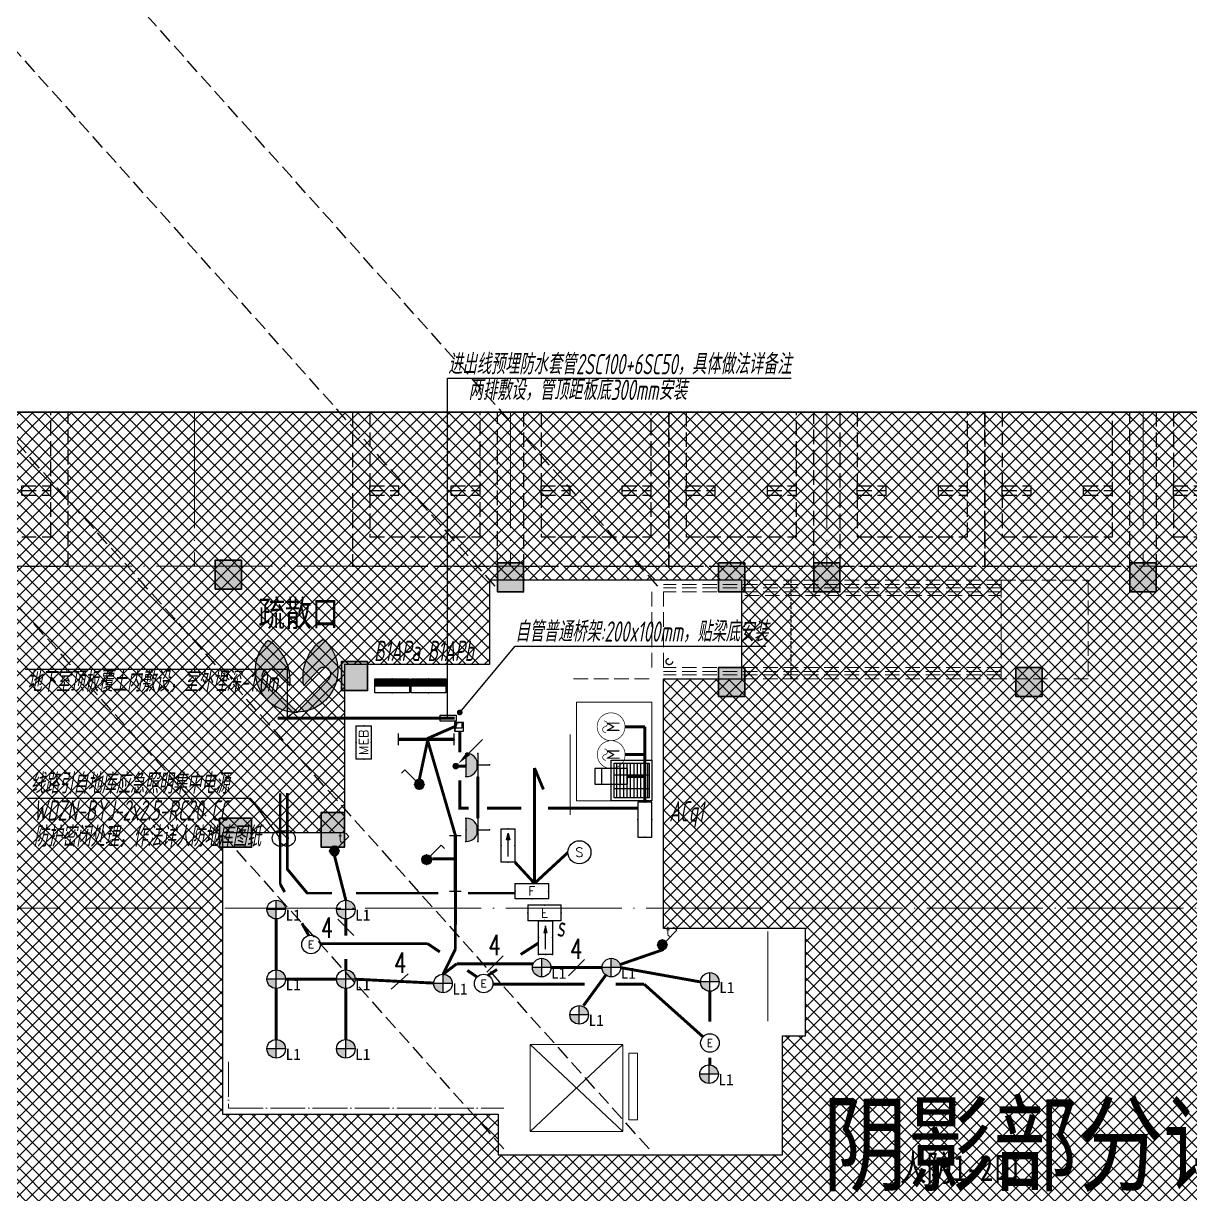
# Model space of a CAD drawing. Extents: x 3002737 to 4077523, y -995787 to -7267.
# Drawn here: x 3434622 to 3454738, y -734209 to -714023 of the extents above; entities that cross this region are included whole.
import ezdxf
from ezdxf.enums import TextEntityAlignment as Align
from ezdxf.xclip import XClip

# ---------------------------------------------------------------- set-up
doc = ezdxf.new("R2010")
doc.units = 0
doc.header["$LTSCALE"] = 1000
doc.header["$MEASUREMENT"] = 0
doc.header["$XCLIPFRAME"] = 2
for name, pattern in [('#P_--_20B1_001_t3$0$DASH', [0.35, 0.25, -0.1]), ('__DASH', [0.35, 0.25, -0.1]), ('DASH', [0.35, 0.25, -0.1]), ('DOTE', [2.4200000000000004, 2, -0.2, 0.02, -0.2]), ('HIDDEN', [0.375, 0.25, -0.125])]:
    doc.linetypes.add(name, pattern=pattern)
doc.layers.get('0').update_dxf_attribs({"linetype": 'CONTINUOUS'})
for name, color, linetype in [('!!电气', 1, 'CONTINUOUS'), ('0-R-口部编号', 211, 'CONTINUOUS'), ('0-R疏散口', 20, 'CONTINUOUS'), ('DIM-应急', 3, 'CONTINUOUS'), ('DIM-照明', 7, 'CONTINUOUS'), ('E-天花灯具', 92, 'CONTINUOUS'), ('ELEMENT', 3, 'CONTINUOUS'), ('EQUIP-插座', 3, 'CONTINUOUS'), ('EQUIP-照明', 3, 'CONTINUOUS'), ('EQUIP-箱柜', 3, 'CONTINUOUS'), ('HS-A-停车位（标准）', 9, 'CONTINUOUS'), ('LWIRE', 4, 'CONTINUOUS'), ('TEL_TEXT', 7, 'CONTINUOUS'), ('text', 7, 'CONTINUOUS'), ('VPIPE-雨水', 4, 'DASH'), ('WIRE-动力', 7, 'CONTINUOUS'), ('WIRE-应急', 1, 'DASH'), ('WIRE-照明', 2, 'CONTINUOUS'), ('人防集水坑', 11, 'CONTINUOUS'), ('审核', 1, 'CONTINUOUS'), ('疏散口', 20, 'CONTINUOUS')]:
    doc.layers.add(name, color=color, linetype=linetype)
for name, color, linetype, lineweight in [('3.5方案汇报，与郭总、侯月琴确定户型_t8$0$STAIR', 2, 'CONTINUOUS', 18), ('DOTE', 19, 'DOTE', 9), ('STAIR', 252, 'CONTINUOUS', 20), ('WINDOW', 146, 'CONTINUOUS', 20), ('填充', 251, 'CONTINUOUS', 5), ('排水', 252, 'CONTINUOUS', 20), ('砼柱', 2, 'CONTINUOUS', 35)]:
    doc.layers.add(name, color=color, linetype=linetype, lineweight=lineweight)
doc.styles.add('-宋体', font='', dxfattribs={"width": 0.8})
doc.styles.add('_TCH_DIM_T3', font='SIMPLEX.shx', dxfattribs={"width": 0.7058823529411765, "bigfont": 'GBCBIG.shx'})
doc.styles.add('_TCH_LABEL', font='COMPLEX', dxfattribs={"bigfont": 'GBCBIG'})
doc.styles.add('_TEL_DIM', font='SIMPLEX', dxfattribs={"width": 0.8, "height": 3.5, "bigfont": 'HZTXT'})
doc.styles.add('HZTXT', font='gbeitc.shx', dxfattribs={"width": 0.8, "height": 400, "bigfont": 'hztxt.shx'})
doc.styles.get("Standard").update_dxf_attribs({"font": 'gbenor.shx', "bigfont": 'gbcbig.shx'})
doc.styles.add('黑体', font='simhei.ttf')
doc.styles.get('-宋体').set_extended_font_data('SimSun')

# ---------------------------------------------------------------- blocks, each defined once
blk = doc.blocks.new('A$C25A378E3')
at = {"layer": 'HS-A-停车位（标准）', "linetype": 'DASH'}
for p, q in [((299.9288666398497, 4280.200665866025), (299.9276344913524, 4120.200664976728)), ((299.9288666398497, 4280.200665866025), (799.9285807174165, 4280.00894703425)), ((799.9285807174165, 4280.00894703425), (799.9273485837039, 4120.008946264163)), ((1699.929113851395, 4280.193678615266), (1699.927881702897, 4120.19367778569)), ((1699.929113851395, 4280.193678615266), (2199.928827928961, 4280.001959843212)), ((2199.928827928961, 4280.001959843212), (2199.927595795365, 4120.001958953799)), ((299.9276344913524, 4120.200664976728), (799.9273485837039, 4120.008946264163)), ((299.9282505712472, 4200.200665451237), (799.9279646449722, 4200.00894667895)), ((1699.927881702897, 4120.19367778569), (2199.927595795365, 4120.001958953799)), ((1699.928497782676, 4200.193678200361), (2199.928211856517, 4200.001959428308)), ((300.0205537431175, 1700.046125917463), (-199.9740653929766, 2550.049336581258)), ((2200.020893819514, 1700.035927985562), (2700.026429273654, 2550.032717227354))]:
    blk.add_line(p, q, dxfattribs=at)
for points in [[(1.164153218269348e-10, 5499.999999999884), (2499.999999842257, 5499.971898506512), (2499.938176556607, -0.02810114610474557), (-0.06182328553404659, 3.472669050097466e-07)], [(299.9943796824664, 4999.996627852321), (2199.994379562442, 4999.975270717288), (2199.938176575466, -0.02472896687686443), (299.9381766954903, -0.003371831844560802)]]:
    blk.add_lwpolyline(points, close=True, dxfattribs=at)
blk = doc.blocks.new('A$C1DD019F9')
at = {"layer": '疏散口'}
h = blk.add_hatch(color=256, dxfattribs=at)
edge = h.paths.add_edge_path()
edge.add_line((1657.837590239942, 3315.723901660649), (367.3306208625436, 2025.216944172512))
edge.add_arc((562.7390984487897, 1829.808464785995), 276.3493204781321, 134.999999736071, 315.0000450135555)
edge.add_line((758.1477304548025, 1634.400139819365), (1381.488251060247, 2257.740654682275))
edge.add_arc((-487.2515846193137, 1989.868379143272), 1887.841129295078, -24.12321173134552, 8.157426411511608, ccw=False)
edge.add_arc((-487.2518275084583, 1989.868449001487), 1887.841379523462, 303.5961554791981, 335.8767893464231, ccw=False)
edge.add_arc((1657.83757689014, 1657.627985069564), 1658.095916591085, 89.99999953869542, 228.4172749558772, ccw=False)
h = blk.add_hatch(color=256, dxfattribs=at)
edge = h.paths.add_edge_path()
edge.add_line((1657.837590239942, 3315.723901660649), (2948.344559617341, 2025.216944172512))
edge.add_arc((2752.936082031095, 1829.808464785995), 276.3493204781321, -135.00004501355562, 45.000000263928996, ccw=False)
edge.add_line((2557.527450025082, 1634.400139819365), (1934.186929419636, 2257.740654682275))
edge.add_arc((3802.926765099197, 1989.868379143272), 1887.841129295078, 171.8425735884883, 204.1232117313454)
edge.add_arc((3802.927007988342, 1989.868449001489), 1887.841379523464, 204.123210653577, 236.403844520802)
edge.add_arc((1657.837603589745, 1657.627985069564), 1658.095916591085, 311.5827250441228, 450.0000004613047)
for points in [[(1657.837590239942, 3315.723901660649), (367.3306208625437, 2025.216944172512, 1.000000395120669), (758.1477304548025, 1634.400139819365), (1381.488251060247, 2257.740654682275, -0.1417897514410627), (1235.721885070204, 1218.307265423704, -0.141789732410033), (557.3581269979476, 417.3751685111782, -0.6899650482418342), (1657.837590239942, 3315.723901660649)], [(1657.837590239942, 3315.723901660649), (2948.344559617341, 2025.216944172512, -1.000000395120669), (2557.527450025082, 1634.400139819365), (1934.186929419636, 2257.740654682275, 0.1417897514410627), (2079.953295409679, 1218.307265423704, 0.141789732410033), (2758.317053481937, 417.3751685111782, 0.6899650482418342), (1657.837590239942, 3315.723901660649)]]:
    blk.add_lwpolyline(points, format="xyb", close=True, dxfattribs=at)
blk = doc.blocks.new('A$C24B36177')
for points in [[(-28064.61950743129, -16697.00424090121), (-28514.61950743129, -16697.00424090121), (-28514.61950743129, -17197.00424090121), (-28064.61950743129, -17197.00424090121)], [(-23200, -16747.00424090121), (-23650, -16747.00424090121), (-23650, -17247.00424090121), (-23200, -17247.00424090121)], [(-19389.61950742546, -16747.00424090121), (-19839.61950742546, -16747.00424090121), (-19839.61950742546, -17247.00424090121), (-19389.61950742546, -17247.00424090121)], [(-17750, -16747.00424090121), (-18200, -16747.00424090121), (-18200, -17247.00424090121), (-17750, -17247.00424090121)], [(-12300, -16747.00424090121), (-12750, -16747.00424090121), (-12750, -17247.00424090121), (-12300, -17247.00424090121)], [(-25889.61950742546, -18447.00409836951), (-26339.61950742546, -18447.00409836951), (-26339.61950742546, -18947.00409836951), (-25889.61950742546, -18947.00409836951)], [(-19389.61950742546, -18547.00409836951), (-19839.61950742546, -18547.00409836951), (-19839.61950742546, -19047.00409836951), (-19389.61950742546, -19047.00409836951)], [(-14264.61950506538, -18547.00410158467), (-14714.61950506538, -18547.00410158467), (-14714.61950506538, -19047.00410158467), (-14264.61950506538, -19047.00410158467)], [(-27889.61950743129, -21147.00424090121), (-28439.61950743129, -21147.00424090121), (-28439.61950743129, -21647.00424090121), (-27889.61950743129, -21647.00424090121)], [(-26289.61950743129, -21047.00424090121), (-26689.61950743129, -21047.00424090121), (-26689.61950743129, -21647.00424090121), (-26289.61950743129, -21647.00424090121)]]:
    blk.add_hatch(color=252).paths.add_polyline_path(points)
at = {"layer": '砼柱', "color": 252, "lineweight": 35}
for points in [[(-28064.61950743129, -16697.00424090121), (-28514.61950743129, -16697.00424090121), (-28514.61950743129, -17197.00424090121), (-28064.61950743129, -17197.00424090121)], [(-23200, -16747.00424090121), (-23650, -16747.00424090121), (-23650, -17247.00424090121), (-23200, -17247.00424090121)], [(-19389.61950742546, -16747.00424090121), (-19839.61950742546, -16747.00424090121), (-19839.61950742546, -17247.00424090121), (-19389.61950742546, -17247.00424090121)], [(-17750, -16747.00424090121), (-18200, -16747.00424090121), (-18200, -17247.00424090121), (-17750, -17247.00424090121)], [(-12300, -16747.00424090121), (-12750, -16747.00424090121), (-12750, -17247.00424090121), (-12300, -17247.00424090121)], [(-25889.61950742546, -18447.00409836951), (-26339.61950742546, -18447.00409836951), (-26339.61950742546, -18947.00409836951), (-25889.61950742546, -18947.00409836951)], [(-19389.61950742546, -18547.00409836951), (-19839.61950742546, -18547.00409836951), (-19839.61950742546, -19047.00409836951), (-19389.61950742546, -19047.00409836951)], [(-14264.61950506538, -18547.00410158467), (-14714.61950506538, -18547.00410158467), (-14714.61950506538, -19047.00410158467), (-14264.61950506538, -19047.00410158467)], [(-27889.61950743129, -21147.00424090121), (-28439.61950743129, -21147.00424090121), (-28439.61950743129, -21647.00424090121), (-27889.61950743129, -21647.00424090121)], [(-26289.61950743129, -21047.00424090121), (-26689.61950743129, -21047.00424090121), (-26689.61950743129, -21647.00424090121), (-26289.61950743129, -21647.00424090121)]]:
    blk.add_lwpolyline(points, close=True, dxfattribs=at)
blk = doc.blocks.new('FSFSFASFSFESFSEF')
at = {"layer": '人防集水坑', "ltscale": 0.8}
h = blk.add_hatch(dxfattribs=at)
h.set_pattern_fill('GRATE', color=256, scale=75, style=0)
h.set_pattern_definition([(270, (-806039.3574039747, 23438904.07928268), (59.53125, -1.822618869043522e-14), []), (360, (-806039.3574039747, 23438904.07928268), (8.748522416193854e-14, 238.125), [])])
h.paths.add_polyline_path([(286466.5787021541, 761315.5335229017), (287066.5787021541, 761315.5335229017), (287066.5787021541, 760715.5335229017), (286466.5787021541, 760715.5335229017)])
at = {"layer": '人防集水坑'}
for points in [[(287116.5787021541, 760665.5335229017), (286416.5787021541, 760665.5335229017), (286416.5787021541, 761365.5335229017), (287116.5787021541, 761365.5335229017)], [(287066.5787021541, 760715.5335229017), (286466.5787021541, 760715.5335229017), (286466.5787021541, 761315.5335229017), (287066.5787021541, 761315.5335229017)]]:
    blk.add_lwpolyline(points, close=True, dxfattribs=at)
at = {"layer": '排水'}
blk.add_lwpolyline([(285816.5787021536, 760665.5335229018), (287116.5787021536, 760665.5335229018), (287116.5787021534, 762365.5335229018), (285816.5787021534, 762365.5335229018)], close=True, dxfattribs=at)
blk = doc.blocks.new('DFBFBFBGF')
at = {"layer": 'STAIR', "color": 252, "linetype": '#P_--_20B1_001_t3$0$DASH'}
for p, q in [((293136.325158803, 754230.1456084143), (287316.5787030022, 754230.1456084143)), ((293136.3251588018, 754030.1456084143), (293136.325158803, 754230.1456084143)), ((293136.3251588031, 754160.1456084616), (287316.5787030022, 754160.1456084708)), ((293136.3251588029, 754100.1456084616), (287316.5787030022, 754100.1456084704)), ((293136.3251588018, 754030.1456084143), (287316.5787030022, 754030.1456084145)), ((288716.325158803, 753970.1456084145), (293136.3251588018, 753970.1456083918)), ((293136.325158803, 752730.1456083826), (287316.5787030022, 752730.1456085002)), ((293136.3251588031, 752660.1456084299), (287316.5787030022, 752660.1456085349)), ((293136.3251588029, 752600.1456084299), (287316.5787030022, 752600.1456085352)), ((293136.3251588018, 752530.1456083826), (293136.325158803, 752730.1456083826)), ((293136.3251588018, 752530.1456083826), (287316.5787030022, 752530.1456085071))]:
    blk.add_line(p, q, dxfattribs=at)
blk.add_lwpolyline([(293136.325158803, 754230.1456084143), (294636.325158803, 754230.1456084143), (294636.325158803, 752530.1456083859), (293136.325158803, 752530.1456083859)], close=True, dxfattribs=at)
at = {"layer": '审核', "color": 252, "linetype": 'HIDDEN', "ltscale": 0.2}
blk.add_line((289519.4158324369, 752530.1456084601), (289519.4158324566, 754230.1456084143), dxfattribs=at)
blk = doc.blocks.new('A$C74D73064')
at = {"layer": '填充'}
h = blk.add_hatch(dxfattribs=at)
h.set_pattern_fill('ANSI37', color=252, scale=100, style=0)
h.set_pattern_definition([(45, (953418.0689988486, -464688.2486653434), (-112.2532015133644, 112.2532015133644), []), (135, (953418.0689988486, -464688.2486653434), (-112.2532015133644, -112.2532015133644), [])])
h.paths.add_polyline_path([(80665.17603729793, 65672.48837316764), (80665.16878460255, 67372.48837309965), (76315.42314581037, 67372.47708918905), (76315.44338913274, 65922.31491932465), (73815.27929861541, 65922.28001865727), (73815.70259129931, 63022.07399217045), (71715.61954953347, 63022.08716774738), (71715.61954846862, 58172.5228937529), (76465.42569751665, 58172.52289491647), (76465.42609427881, 57472.26040542801), (81365.36210999638, 57472.33170786221), (81365.36439925246, 59522.3452284364), (81765.31847971585, 59522.16067246662), (81765.31619054475, 61372.41094876366), (79315.429809239, 61372.5030432209), (79315.43675540725, 65672.48837319232)], flags=16)
h.paths.add_polyline_path([(63315.42631966039, 70272.25150029903), (117315.4131872017, 70272.25150029903), (117315.4131872017, 50772.25150147581), (63315.42631966039, 50772.25150147581)])
h.paths.add_polyline_path([(104915.180315074, 66522.63348268607), (104915.1792557474, 67421.37189632078), (100065.8814758989, 67423.14449472242), (100065.8795978959, 65672.65199905197), (101315.6179143763, 65672.65199907875), (101315.4711288554, 61472.5150287117), (96715.47766501806, 61472.51356931013), (96715.47981255513, 58172.52251458913), (101465.471897395, 58172.52251474874), (101465.4718925492, 57472.25621834851), (104165.4718936066, 57472.25621835887), (104165.471893603, 59522.25982905645), (107365.4438624624, 59522.24441909161), (107365.4570225275, 63822.26013017801), (106865.505859774, 63822.24568696046), (106865.4991138611, 66522.58811312291)], flags=16)
at = {"color": 252}
for points in [[(63315.42631966039, 70272.25150029897), (117315.4131872017, 70272.25150029897), (117315.4131872017, 50772.25150147581), (63315.42631966039, 50772.25150147581)], [(80665.17603729793, 65672.4883731677), (80665.16878460255, 67372.48837309971), (76315.42314581037, 67372.477089189), (76315.44338913274, 65922.31491932471), (73815.27929861541, 65922.28001865721), (73815.70259129931, 63022.07399217051), (71715.61954953347, 63022.08716774744), (71715.61954846862, 58172.5228937529), (76465.42569751665, 58172.52289491647), (76465.42609427881, 57472.26040542801), (81365.36210999638, 57472.33170786221), (81365.36439925246, 59522.3452284364), (81765.31847971585, 59522.16067246662), (81765.31619054475, 61372.41094876372), (79315.429809239, 61372.50304322096), (79315.43675540725, 65672.48837319226)]]:
    blk.add_lwpolyline(points, close=True, dxfattribs=at)
at = {"layer": '3.5方案汇报，与郭总、侯月琴确定户型_t8$0$STAIR', "color": 252}
for p, q in [((78615.4263320188, 59372.24230541184), (77015.42633201834, 57872.24230541324)), ((77015.42633201834, 59372.24230541184), (78615.4263320188, 57872.24230541324))]:
    blk.add_line(p, q, dxfattribs=at)
for points in [[(77015.42633201834, 57872.24230541324), (77015.42633201834, 59372.24230541184), (78615.4263320188, 59372.24230541184), (78615.4263320188, 57872.24230541324)], [(78715.42633200926, 58072.24230552872), (78715.42633200926, 59222.24230552919), (78865.42633201205, 59222.24230552919), (78865.42633201205, 58072.24230552872)]]:
    blk.add_lwpolyline(points, close=True, dxfattribs=at)
at = {"layer": 'DOTE', "color": 252}
for p, q in [((71230.03510113049, 93136.92275867704), (71230.03510113049, 67619.25646164955)), ((76680.03510113049, 93136.92275867704), (76680.03510113049, 67619.25646164955)), ((82130.03510113049, 93136.92275867704), (82130.03510113049, 67619.25646164955)), ((87580.03510113049, 93136.92275867704), (87580.03510113049, 67619.25646164955)), ((-86385.24772744626, 67619.25646164955), (196116.0437006025, 67619.25646164955)), ((196116.0437006019, 61719.25646164967), (-86385.24772744626, 61719.25646164967))]:
    blk.add_line(p, q, dxfattribs=at)
at = {"layer": 'DOTE', "color": 252, "linetype": 'DOTE', "ltscale": 0.3}
for p, q in [((71815.04464081652, 59072.52574316377), (71815.04464314855, 58272.52581835119)), ((71815.04464084783, 58272.52581835119), (76564.85039179295, 58272.52583219728))]:
    blk.add_line(p, q, dxfattribs=at)
at = {"layer": 'STAIR', "color": 252, "linetype": '#P_--_20B1_001_t3$0$DASH'}
for p, q in [((79115.06747610844, 67172.09690903104), (79115.06747613614, 65872.48753626214)), ((79315.06747612939, 65872.48753626214), (79315.06238964386, 67172.48744829581)), ((77765.42995815724, 65672.24126718345), (79115.42633214244, 65672.24126671033))]:
    blk.add_line(p, q, dxfattribs=at)
at = {"layer": 'STAIR', "color": 252}
blk.add_lwpolyline([(77705.42531366099, 64713.77724462969), (77705.4176635975, 63332.24172114755)], dxfattribs=at)
at = {"layer": 'WINDOW', "color": 252}
blk.add_line((81115.31807428994, 61322.2523957697), (81115.31808832078, 59772.25225000829), dxfattribs=at)
at = {"layer": '填充', "color": 252}
for points in [[(63315.42631966039, 70272.25150029903), (117315.4131872017, 70272.25150029903), (117315.4131872017, 50772.25150147581), (63315.42631966039, 50772.25150147581)], [(80665.17603729793, 65672.48837316764), (80665.16878460255, 67372.48837309965), (76315.42314581037, 67372.47708918905), (76315.44338913274, 65922.31491932465), (73815.27929861541, 65922.28001865727), (73815.70259129931, 63022.07399217045), (71715.61954953347, 63022.08716774738), (71715.61954846862, 58172.5228937529), (76465.42569751665, 58172.52289491647), (76465.42609427881, 57472.26040542801), (81365.36210999638, 57472.33170786221), (81365.36439925246, 59522.3452284364), (81765.31847971585, 59522.16067246662), (81765.31619054475, 61372.41094876366), (79315.429809239, 61372.5030432209), (79315.43675540725, 65672.48837319232)]]:
    blk.add_lwpolyline(points, close=True, dxfattribs=at)
at = {"color": 252}
for name, p in [('A$C24B36177', (100104.7992927883, 84419.25646130543)), ('DFBFBFBGF', (-208001.1523700804, -686857.6578303024)), ('FSFSFASFSFESFSEF', (-208001.1523704519, -697093.291209708))]:
    blk.add_blockref(name, p, dxfattribs=at)
at = {"layer": '0-R疏散口', "color": 252, "xscale": -0.4305656706515025, "yscale": 0.4305656706515025, "zscale": 0.4305656706515025, "rotation": 181.4259203059818}
blk.add_blockref('A$C1DD019F9', (72256.60849710193, 66511.08363724244), dxfattribs=at)
at = {"layer": 'HS-A-停车位（标准）', "color": 252, "linetype": 'DASH', "xscale": -1, "rotation": 179.9993559612105}
for p in [(66555.2205709453, 73119.25646130356), (73955.03510104702, 73119.25646095606), (76905.09692433244, 73119.25646130368), (79405.03510104702, 73119.25646095606), (82355.09692433244, 73119.25646130368), (84855.03510104702, 73119.25646095606), (87805.09692437423, 73119.25646130368)]:
    blk.add_blockref('A$C25A378E3', p, dxfattribs=at)
at = {"layer": '0-R-口部编号', "color": 252, "style": '-宋体', "width": 0.75}
blk.add_text('人防1-2口', height=450, dxfattribs=at).set_placement((83387.02730487834, 57016.98941496061))
at = {"layer": '0-R疏散口', "color": 252, "style": '-宋体', "width": 0.75}
blk.add_text('疏散口', height=450, dxfattribs=at).set_placement((72332.69081894075, 66579.9536120462))
blk = doc.blocks.new('$equip$00002540')
blk.add_hatch(color=256).paths.add_polyline_path([(0.2400000000016007, 0.3720000000030268), (0.2400000000016007, 0.2280000000064319), (0.5280000000020664, 0.3000000000029104)])
for p, q in [((-0.7199999999975262, 0.6000000000058208), (-0.7199999999975262, 0)), ((0.7199999999975262, 0.6000000000058208), (-0.7199999999975262, 0.6000000000058208)), ((0.7199999999975262, 0), (0.7199999999975262, 0.6000000000058208)), ((-0.7199999999975262, 0), (0.7199999999975262, 0)), ((0.2400000000016007, 0.3720000000030268), (0.2400000000016007, 0.2280000000064319)), ((0.5280000000020664, 0.3000000000029104), (0.2400000000016007, 0.3720000000030268)), ((0.2400000000016007, 0.2280000000064319), (0.5280000000020664, 0.3000000000029104))]:
    blk.add_line(p, q)
at = {"color": 7}
blk.add_line((-0.4800000000032014, 0.3000000000029104), (0.4800000000032014, 0.3000000000029104), dxfattribs=at)
at = {"const_width": 0.04}
blk.add_lwpolyline([(-0.7199999999975262, 0.6000000000058208), (-0.7199999999975262, 0), (0.7199999999975262, 0), (0.7199999999975262, 0.6000000000058208), (-0.7199999999975262, 0.6000000000058208), (-0.7199999999975262, 0)], dxfattribs=at)
for p in [(0, 0.6000000000058208), (-0.7199999999975262, 0.3000000000029104), (0, 0), (0.7199999999975262, 0.3000000000029104)]:
    blk.add_point(p)
at = {"color": 7, "style": '_TEL_DIM', "flags": 1}
blk.add_attdef('A', text='', height=2e-05, dxfattribs=at).set_placement((0, 0), align=Align.MIDDLE_CENTER)
blk = doc.blocks.new('$equip$00002534')
for p, q in [((-0.7200000000011642, 0.6599999999998545), (-0.7200000000011642, 0)), ((0.7200000000011642, 0.6599999999998545), (-0.7200000000011642, 0.6599999999998545)), ((0.7200000000011642, 0), (0.7200000000011642, 0.6599999999998545)), ((-0.7200000000011642, 0), (0.7200000000011642, 0))]:
    blk.add_line(p, q)
at = {"const_width": 0.04}
blk.add_lwpolyline([(-0.7200000000011642, 0.6599999999998545), (-0.7200000000011642, 0), (0.7200000000011642, 0), (0.7200000000011642, 0.6599999999998545), (-0.7200000000011642, 0.6599999999998545), (-0.7200000000011642, 0)], dxfattribs=at)
for p in [(0, 0.6599999999998545), (-0.7200000000011642, 0.3299999999981083), (0, 0), (0.7200000000011642, 0.3299999999981083)]:
    blk.add_point(p)
at = {"color": 7, "style": '_TEL_DIM'}
blk.add_attdef('$TEXT$', text='', height=0.4, dxfattribs=at).set_placement((0, 0.3299999999981083), align=Align.MIDDLE_CENTER)
at = {"color": 7, "style": '_TEL_DIM', "flags": 1}
blk.add_attdef('A', text='', height=2e-05, dxfattribs=at).set_placement((0, 0), align=Align.MIDDLE_CENTER)
blk = doc.blocks.new('右向疏散')
h = blk.add_hatch(color=256)
h.paths.add_polyline_path([(201.6000000294297, 120.0000000011641), (86.4000000525266, 148.79999999539), (86.4000000525266, 120.0000000011642)])
h.paths.add_polyline_path([(201.6000000294298, 120.0000000011642), (86.4000000525266, 120.0000000011642), (86.4000000525266, 91.19999998365529)])
at = {"color": 7}
blk.add_line((-201.6000000294298, 120.0000000011642), (201.6000000294298, 120.0000000011642), dxfattribs=at)
for p, q in [((201.6000000294298, 120.0000000011642), (86.4000000525266, 148.79999999539)), ((86.4000000525266, 148.79999999539), (86.4000000525266, 91.19999998365529)), ((86.4000000525266, 91.19999998365529), (201.6000000294298, 120.0000000011642))]:
    blk.add_line(p, q)
blk.add_lwpolyline([(-287.9999999990687, 240.0000000023283), (287.9999999990687, 240.0000000023283), (287.9999999990687, 0), (-287.9999999990687, 0)], close=True)
blk = doc.blocks.new('$equip_U$00000098(lemon-PC)')
for p in [(-0.7199999997392297, 0), (2.328306436538696e-10, 0), (0.720000000204891, 0), (-0.7199999997392297, -0.3000000000029104), (0.720000000204891, -0.3000000000029104), (-0.7199999997392297, -0.6000000000058208), (2.328306436538696e-10, -0.6000000000058208), (0.720000000204891, -0.6000000000058208)]:
    blk.add_point(p)
at = {"xscale": 0.002499999944120646, "yscale": 0.002499999944120646, "zscale": 0.002499999944120646}
blk.add_blockref('右向疏散', (2.328306436538696e-10, -0.6000000000058208), dxfattribs=at)
at = {"color": 7, "style": '_TCH_DIM_T3', "flags": 1}
for tag in ['REMARK', 'A']:
    blk.add_attdef(tag, text='', height=2.5e-05, dxfattribs=at).set_placement((2.328306436538696e-10, 0), align=Align.MIDDLE_CENTER)
at = {"color": 7, "style": '_TCH_DIM_T3'}
blk.add_attdef('$TEXT$', text='', height=2.5e-05, dxfattribs=at).set_placement((2.328306436538696e-10, -0.6000000000058208), align=Align.MIDDLE_CENTER)
blk = doc.blocks.new('$equip$00001838')
blk.add_circle((0, 0), 0.5)
at = {"style": '_TEL_DIM'}
blk.add_attdef('$TEXT$', text='', height=0.4, dxfattribs=at).set_placement((0, 0), align=Align.MIDDLE_CENTER)
at = {"style": '_TEL_DIM', "flags": 1}
blk.add_attdef('A', text='', height=2e-05, dxfattribs=at).set_placement((0, 0), align=Align.MIDDLE_CENTER)
blk = doc.blocks.new('$equip$00001413')
for p, q in [((0.75, 0.5999999999985448), (-0.75, 0.5999999999985448)), ((-0.75, 0.5999999999985448), (-0.75, 0)), ((0.75, 0), (0.75, 0.5999999999985448)), ((-0.75, 0), (0.75, 0))]:
    blk.add_line(p, q)
for p in [(0, 0.5999999999985448), (-0.75, 0.2999999999992724), (0, 0), (0.75, 0.2999999999992724)]:
    blk.add_point(p)
at = {"style": '_TCH_LABEL', "flags": 9}
blk.add_attdef('A', (0, 0), '', height=2e-05, dxfattribs=at)
blk = doc.blocks.new('SWJ')
at = {"color": 2}
for p, q in [((-275, -85), (-275, 85)), ((-175, -85), (-175, 85)), ((-75, -85), (-75, 85))]:
    blk.add_line(p, q, dxfattribs=at)
blk.add_lwpolyline([(-350, 85), (-350, -85), (0, -85), (0, 85)], close=True, dxfattribs=at)
blk = doc.blocks.new('$element$00000297')
at = {"const_width": 0.02333333333333333}
blk.add_lwpolyline([(0, -1.000000000014552, 0.9999999999999999), (0, 0, 0.9999999999999999), (0, -1.000000000014552, 0.9999999999999999)], format="xyb", close=True, dxfattribs=at)
for points in [[(0, -0.7166666666762467, 0.9862075570774907), (-0.2000000000007276, -0.750000000009095, 0.8591250382240644)], [(0, -0.7166666666762467, 1.013985334855246), (0.2000000000043656, -0.6833333333415794, -1.197218425872431)]]:
    blk.add_lwpolyline(points, format="xyb", dxfattribs=at)
at = {"flags": 9}
blk.add_attdef('S', (0, 0), '', height=6.66666666667e-06, dxfattribs=at)
at = {"flags": 8}
blk.add_attdef('M', text='', height=0.4666666666694661, dxfattribs=at).set_placement((3.637978807091713e-12, -0.3500000000003638), align=Align.MIDDLE_CENTER)
blk = doc.blocks.new('$equip$00001159')
for p, q in [((-1.200000000000728, 0.25), (-1.200000000000728, -0.25)), ((-1.200000000000728, 0), (1.200000000000728, 0)), ((1.200000000000728, 0.25), (1.200000000000728, -0.25))]:
    blk.add_line(p, q)
at = {"const_width": 0.14}
blk.add_lwpolyline([(-1.200000000000728, 0), (1.200000000000728, 0)], dxfattribs=at)
at = {"layer": 'EQUIP-照明'}
for p in [(-1.200000000000728, 0), (0, 0), (1.200000000000728, 0)]:
    blk.add_point(p, dxfattribs=at)
at = {"layer": 'EQUIP-照明', "flags": 9}
blk.add_attdef('A', (0, 0), '', height=2e-05, dxfattribs=at)
blk = doc.blocks.new('$equip$00001962')
for p, q in [((0.1473139127519971, 0.3556472460822988), (0.625000000003638, 0.8333333333339397)), ((0.625000000003638, 0.8333333333339397), (0.7664213562420628, 0.6919119770955149))]:
    blk.add_line(p, q)
blk.add_circle((3.637978807091713e-12, 0.2083333333339397), 0.2083333333334168)
for p in [(-0.2083333333284827, 0.2083333333375776), (1.091393642127514e-11, 0.4166666666660603), (1.091393642127514e-11, 0), (0.2083333333393966, 0.2083333333375776)]:
    blk.add_point(p)
for points in [[(-0.1804219591176661, 0.312500000001819), (0.1804219591249421, 0.312500000001819), (-0.2083333333284827, 0.2083333333339397), (0.2083333333357587, 0.2083333333339397)], [(-0.1804219591176661, 0.1041666666660603), (0.1804219591249421, 0.1041666666660603), (-0.2083333333284827, 0.2083333333339397), (0.2083333333357587, 0.2083333333339397)], [(-0.1041666666642413, 0.3887552924552438), (0.1041666666715173, 0.3887552924552438), (-0.1804219591176661, 0.312500000001819), (0.1804219591249421, 0.312500000001819)], [(-0.1041666666642413, 0.02791137421263556), (0.1041666666715173, 0.02791137421263556), (-0.1804219591176661, 0.1041666666660603), (0.1804219591249421, 0.1041666666660603)], [(3.637978807091713e-12, 0.4166666666660603), (3.637978807091713e-12, 0.4166666666660603), (-0.1041666666642413, 0.3887552924552438), (0.1041666666715173, 0.3887552924552438)], [(3.637978807091713e-12, 1.818989403545856e-12), (3.637978807091713e-12, 1.818989403545856e-12), (-0.1041666666642413, 0.02791137421263556), (0.1041666666715173, 0.02791137421263556)]]:
    blk.add_solid(points)
at = {"layer": 'TEL_TEXT', "style": '_TEL_DIM', "flags": 1}
blk.add_attdef('A', text='', height=2e-05, dxfattribs=at).set_placement((0, 0), align=Align.MIDDLE_CENTER)
blk = doc.blocks.new('$equip$00001237')
for p, q in [((-0.5, 1.05000000000291), (-0.5, 1)), ((0.5, 1.05000000000291), (0.5, 1)), ((-0.5, 1), (0.5, 1)), ((0.5, 0.5), (-0.5, 0.5)), ((0, 0.5), (0, 0))]:
    blk.add_line(p, q)
blk.add_arc((0, 1), 0.500000000000025, 180, 0)
for p in [(0, 1), (-0.5, 0.5), (0, 0), (0.5, 0.5)]:
    blk.add_point(p)
for points in [[(0.4330127018911298, 0.75), (-0.4330127018911298, 0.75), (0.5, 1), (-0.5, 1)], [(0.25, 0.5669872981088702), (-0.25, 0.5669872981088702), (0.4330127018911298, 0.75), (-0.4330127018911298, 0.75)], [(0, 0.5), (0, 0.5), (0.25, 0.5669872981088702), (-0.25, 0.5669872981088702)]]:
    blk.add_solid(points)
at = {"flags": 9}
blk.add_attdef('A', (0, 0), '', height=2e-05, dxfattribs=at)
blk = doc.blocks.new('A$C04F44ECC')
at = {"layer": '!!电气'}
for p, q in [((0, 0), (-300, 0)), ((-300, 0), (-300, -300)), ((-250, -200), (-250, 0)), ((0, 0), (-223.3450037743896, -26.92685067094862)), ((-50, 0), (-50, -200)), ((0, -300), (0, 0)), ((-223.3450037743896, -26.92685067094862), (-300, -300)), ((-300, -300), (0, -300)), ((-50, -200), (-250, -200))]:
    blk.add_line(p, q, dxfattribs=at)
blk = doc.blocks.new('*X10')
at = {"color": 0}
for p, q in [((-250, 32.84271247461896), (-182.842712474619, 100)), ((-250, 68.19805153394634), (-218.1980515339463, 100)), ((-247.4873734152916, 0), (-147.4873734152916, 100)), ((-212.1320343559642, 0), (-112.1320343559642, 100)), ((-176.7766952966369, 0), (-76.77669529663686, 100)), ((-141.4213562373095, 0), (-41.42135623730948, 100)), ((-106.0660171779821, 0), (-6.066017177982118, 100)), ((-70.71067811865474, 0), (29.28932188134526, 100)), ((-35.35533905932737, 0), (64.64466094067264, 100)), ((0, 0), (100, 100)), ((35.35533905932737, 0), (135.3553390593274, 100)), ((70.71067811865474, 0), (170.7106781186548, 100)), ((106.0660171779821, 0), (206.0660171779821, 100)), ((141.4213562373095, 0), (241.4213562373095, 100)), ((176.7766952966369, 0), (250, 73.22330470336315)), ((212.1320343559642, 0), (250, 37.86796564403577)), ((247.4873734152916, 0), (250, 2.512626584708425))]:
    blk.add_line(p, q, dxfattribs=at)
blk = doc.blocks.new('$equip$00001414')
for p, q in [((0.75, 0.5999999999985448), (-0.75, 0.5999999999985448)), ((-0.75, 0.5999999999985448), (-0.75, 0)), ((0.75, 0), (0.75, 0.5999999999985448)), ((-0.75, 0.2999999999992724), (0.75, 0.2999999999992724)), ((-0.75, 0), (0.75, 0))]:
    blk.add_line(p, q)
at = {"const_width": 0.3}
blk.add_lwpolyline([(-0.75, 0.1500000000014552), (0.75, 0.1500000000014552)], dxfattribs=at)
for p in [(0, 0.5999999999985448), (-0.75, 0.2999999999992724), (0, 0), (0.75, 0.2999999999992724)]:
    blk.add_point(p)
at = {"xscale": 0.00300000000061118, "yscale": 0.00300000000061118, "zscale": 0.00300000000061118}
blk.add_blockref('*X10', (0, 0), dxfattribs=at)
at = {"style": '_TCH_LABEL', "flags": 9}
blk.add_attdef('A', (0, 0), '', height=2e-05, dxfattribs=at)
blk = doc.blocks.new('$TelecSys$00000078')
for p, q in [((1.150000000001455, 1.149999999999636), (0.5499999999992724, 0.5499999999992724)), ((0.1041666666678793, 0.1041666666660603), (0.1041666666678793, 0.1041666666660603)), ((-0.1041666666678793, -0.1041666666660603), (-0.1041666666678793, -0.1041666666660603))]:
    blk.add_line(p, q)
at = {"const_width": 0.1425}
blk.add_lwpolyline([(-0.07125000000087311, 0, 1), (0.07125000000087311, 0, 1)], format="xyb", close=True, dxfattribs=at)
blk.add_solid([(0.6199999999989814, 0.4799999999995634), (0.4799999999995634, 0.6200000000008004), (0.09999999999854481, 0.1000000000003638)])
at = {"width": 0.8, "flags": 9}
blk.add_attdef('A', (0, 0), '', height=2e-05, dxfattribs=at)
blk = doc.blocks.new('111')
at = {"layer": 'E-天花灯具'}
h = blk.add_hatch(color=251, dxfattribs=at)
h.paths.add_polyline_path([(-10016889.63726535, -2841423.80317555), (-10016849.63726535, -2841423.80317555, 0.414213562373095), (-10016889.63726535, -2841383.80317555)])
h.paths.add_polyline_path([(-10016929.63726535, -2841423.80317555, 0.414213562373095), (-10016889.63726535, -2841463.80317555), (-10016889.63726535, -2841423.80317555)])
for p, q in [((-10016889.63726535, -2841463.80317555), (-10016889.63726535, -2841383.80317555)), ((-10016849.63726535, -2841423.80317555), (-10016929.63726535, -2841423.80317555))]:
    blk.add_line(p, q, dxfattribs=at)
blk.add_circle((-10016889.63726535, -2841423.80317555), 40.00000000009442, dxfattribs=at)
at = {"layer": 'E-天花灯具', "style": '黑体'}
blk.add_text('L1', height=48.00000000015367, dxfattribs=at).set_placement((-10016849.17937545, -2841471.508068854))
blk = doc.blocks.new('$equip$00001822')
for p, q in [((0.1473139127483591, 0.3556472460822988), (0.625, 0.8333333333339397)), ((0.625, 0.8333333333339397), (0.7664213562384248, 0.6919119770955149))]:
    blk.add_line(p, q)
blk.add_circle((0, 0.2083333333339397), 0.2083333333334168)
for p in [(-0.2083333333357587, 0.2083333333339397), (-0.01544940226449398, 0.0005736313996749232), (0, 0.4166666666660603), (0.2083333333357587, 0.2083333333339397)]:
    blk.add_point(p)
for points in [[(-0.1804219591213041, 0.312500000001819), (0.1804219591213041, 0.312500000001819), (-0.2083333333284827, 0.2083333333339397), (0.2083333333284827, 0.2083333333339397)], [(-0.1804219591213041, 0.1041666666660603), (0.1804219591213041, 0.1041666666660603), (-0.2083333333284827, 0.2083333333339397), (0.2083333333284827, 0.2083333333339397)], [(-0.1041666666715173, 0.3887552924552438), (0.1041666666715173, 0.3887552924552438), (-0.1804219591213041, 0.312500000001819), (0.1804219591213041, 0.312500000001819)], [(-0.1041666666715173, 0.02791137421263556), (0.1041666666715173, 0.02791137421263556), (-0.1804219591213041, 0.1041666666660603), (0.1804219591213041, 0.1041666666660603)], [(0, 0.4166666666660603), (0, 0.4166666666660603), (-0.1041666666715173, 0.3887552924552438), (0.1041666666715173, 0.3887552924552438)], [(0, 1.818989403545856e-12), (0, 1.818989403545856e-12), (-0.1041666666715173, 0.02791137421263556), (0.1041666666715173, 0.02791137421263556)]]:
    blk.add_solid(points)
at = {"color": 7, "style": '_TEL_DIM'}
blk.add_attdef('$TEXT$', text='', height=0.4, dxfattribs=at).set_placement((0.5805799275694881, 0.4645799965601327), align=Align.MIDDLE_CENTER)
at = {"color": 7, "style": '_TEL_DIM', "flags": 1}
blk.add_attdef('A', text='', height=2e-05, dxfattribs=at).set_placement((0, 0), align=Align.MIDDLE_CENTER)
blk = doc.blocks.new('$TelecSys$00000095')
blk.add_line((0.4000000000014552, 0.3999999999996362), (-0.4000000000014552, -0.3999999999996362))
at = {"width": 0.8}
blk.add_attdef('N', text='', height=1, dxfattribs=at).set_placement((-0.01742161003494402, 1.055555546241521), align=Align.MIDDLE)
blk = doc.blocks.new('$TelecSys$00000152')
blk.add_blockref('$TelecSys$00000095', (0, 0))
at = {"style": '_TEL_DIM', "width": 0.7}
blk.add_attdef('N', text='', height=0.875, dxfattribs=at).set_placement((-0.01524390878330451, 0.9236111029604217), align=Align.MIDDLE)

msp = doc.modelspace()

# ---------------------------------------------------------------- linework, layer by layer
at = {"layer": '!!电气'}
for p, q in [((3441928.737696426, -720134.7438046464), (3447852.524282475, -720134.7438046464)), ((3434649.804402364, -725155.0953649092), (3439165.519267628, -725155.0953649093)), ((3439165.519267628, -725155.0953649093), (3439165.519267628, -725155.0953649093)), ((3439165.519267628, -725155.0953649093), (3439165.519267628, -725996.7297707226)), ((3439225.391868141, -725935.2850438172), (3439105.646667114, -726058.1744976279)), ((3439047.182769989, -728067.6815906386), (3438529.851576603, -727376.1582279943)), ((3438529.851576603, -727376.1582279943), (3439182.192239734, -728090.9205448725))]:
    msp.add_line(p, q, dxfattribs=at)
at = {"layer": '!!电气', "color": 1}
for p, q in [((3441928.737696426, -725995.3471940279), (3441928.737696426, -720134.7438046464)), ((3442142.181048969, -725902.7817640991), (3443098.24303255, -724756.9830964055)), ((3443098.24303255, -724756.9830964055), (3447416.951474373, -724755.7981145538)), ((3434682.041925802, -727376.1582279943), (3438529.851576603, -727376.1582279943))]:
    msp.add_line(p, q, dxfattribs=at)
at = {"layer": '!!电气', "color": 2}
msp.add_lwpolyline([(3441805.220363589, -725944.7990314878), (3442081.021729989, -725944.7990314878), (3442081.021729989, -726047.3737406108), (3441805.220363589, -726047.3737406108)], close=True, dxfattribs=at)
at = {"layer": '!!电气'}
for centre in [(3439047.182769989, -728067.6815906386), (3439168.562772801, -728068.2809047981)]:
    msp.add_circle(centre, 136.9949120040983, dxfattribs=at)
at = {"color": 251, "linetype": '__DASH', "true_color": 0x636466}
for p, q in [((3442754.062714643, -723722.0079271689), (3425431.432031186, -704367.9724334602)), ((3445554.06271352, -723722.0079271691), (3428231.432030063, -704367.9724334602)), ((3442904.063409276, -733422.0076669764), (3425581.432725817, -714067.9721732677)), ((3445404.259075552, -733422.0076669764), (3428081.628392093, -714067.9721732677))]:
    msp.add_line(p, q, dxfattribs=at)
at = {"layer": 'DIM-照明', "const_width": 50}
msp.add_lwpolyline([(3442167.202436619, -725899.2691800044, -1), (3442117.202436619, -725899.2691799983, -1)], format="xyb", close=True, dxfattribs=at)
at = {"layer": 'VPIPE-雨水'}
msp.add_circle((3445753.546597253, -725021.785546096), 55, dxfattribs=at)
at = {"layer": 'WIRE-动力', "color": 6, "linetype": 'Continuous', "const_width": 50}
msp.add_lwpolyline([(3442054.261756363, -725998.7332933244), (3439003.98994211, -725998.7332933244)], dxfattribs=at)
at = {"layer": 'WIRE-应急', "color": 1}
for points, const_width in [([(3443430.718726119, -728844.9633130012), (3443430.718724089, -726858.2104312668)], 50), ([(3443430.718724089, -726858.2104312668), (3443584.418993369, -727225.9111537337)], 50), ([(3439047.182769989, -728855.2653013931), (3439047.182769989, -727291.8307857933)], 45), ([(3443430.718726119, -728844.9633130012), (3444004.167858277, -728314.8582967892)], 50), ([(3443094.164121456, -728480.3542910197), (3443430.718726119, -728844.9633130012)], 50), ([(3443096.006004072, -729013.6869401992), (3442282.550030979, -729013.6869403322)], 45)]:
    msp.add_lwpolyline(points, dxfattribs=dict(at, const_width=const_width))
for points in [[(3439941.243759844, -729013.6869410343, 45, 45, 0), (3439513.31415935, -729013.6869411648, 50, 50, 0), (3439172.720402034, -728603.6808624386, 45, 45, 0), (3439172.720402034, -727288.7285778236, 45, 45, 0)], [(3441774.902312704, -729013.6869404754, 45, 45, 0), (3440354.077959396, -729013.6869409084, 45, 45, 0)]]:
    msp.add_lwpolyline(points, format="xyseb", dxfattribs=at)
at = {"layer": 'WIRE-应急', "linetype": 'DASH', "const_width": 50}
for points in [[(3439047.182769989, -728855.2653013931), (3439125.083682135, -728995.8618210905)], [(3439421.806113195, -729531.3900963479), (3439539.343689147, -729743.5233520069)], [(3439738.608087084, -729885.343070302), (3441589.325562275, -729885.343070302)], [(3441589.325562275, -729885.343070302), (3441799.336563006, -730026.7731581284)], [(3443191.882544232, -730070.5940369373), (3443498.109042466, -729875.0401853684)], [(3442272.663403776, -730345.5310157074), (3442440.958486682, -730458.867880316)], [(3442628.507002088, -730430.3612608096), (3442786.118066934, -730329.7120650073)], [(3442713.821574578, -730581.3646659277), (3444292.570058409, -730581.3646659277)], [(3444827.329524436, -730581.3646659277), (3445318.121560771, -730581.3646659277)], [(3445318.121560771, -730581.3646659277), (3446334.563210493, -731490.3499324991)]]:
    msp.add_lwpolyline(points, dxfattribs=at)
at = {"layer": 'WIRE-照明', "const_width": 50}
msp.add_lwpolyline([(3441581.952809961, -726350.0383122328), (3442079.261403119, -726132.6516820443)], dxfattribs=at)
at = {"layer": 'WIRE-照明', "linetype": 'Continuous', "const_width": 50}
for points in [[(3442142.181048969, -726221.7108310804), (3442142.181048969, -726586.0578872848)], [(3444990.126095061, -726145.3750822381), (3445334.257613945, -726145.3750822381)], [(3445334.257613945, -727447.012073525), (3445334.257613945, -726145.3750822381)], [(3441445.237068498, -727055.0429759175), (3441593.174381743, -726364.5191744759)], [(3444992.445909361, -726625.3638704629), (3445334.257613945, -726625.3638704629)], [(3442142.1779397, -727068.2097450194), (3442142.1779397, -727547.1110498579), (3442296.636137342, -727547.1110528089)], [(3445032.445909361, -727001.3638702729), (3445334.257613945, -727001.3638702729)], [(3442612.058983741, -727547.1111573355), (3443205.212234025, -727547.1110701677)], [(3443662.424915817, -727550.6664175991), (3445214.257611965, -727550.6664469457)]]:
    msp.add_lwpolyline(points, dxfattribs=at)
at = {"layer": 'WIRE-照明', "color": 2, "linetype": 'Continuous', "const_width": 50}
for points in [[(3441583.766623637, -726364.5191744759), (3442067.470277023, -728020.2670020391)], [(3442073.940759432, -726824.7920094453), (3442253.850616927, -726824.7920094453)], [(3442453.850616927, -727004.5578121725), (3442453.847714531, -727723.9168285051)], [(3439983.04340141, -728368.9975779316), (3440179.149357662, -729137.004965305)], [(3441669.69656104, -728420.7656842604), (3442067.470277023, -728420.7656842604)], [(3442067.470277023, -728980.2670020396), (3442066.610265607, -729980.2997019768)], [(3438979.149357663, -730337.004965306), (3438979.149357663, -729457.004965306)], [(3440179.149357663, -729748.1538338398), (3440179.149357663, -729457.0049653064)], [(3440179.149357663, -730337.0049653057), (3440179.149357663, -730148.1538338398)], [(3441853.780167, -730412.004965306), (3442066.610265607, -729980.2997019768)], [(3445656.136839139, -729984.6045166135), (3444905.597306582, -730244.590353419)], [(3441853.780167, -730412.004965305), (3442087.870445864, -730232.9246084352)], [(3442087.870445864, -730232.9246084352), (3443407.784479294, -730232.9246084352)], [(3443714.410976345, -730296.9610852383), (3444594.410976344, -730296.9610852383)], [(3444914.410976345, -730296.9610852383), (3446293.288108103, -730544.3525676829)], [(3439139.149357663, -730497.004965306), (3440019.149357663, -730497.004965306)], [(3440339.149357663, -730497.004965306), (3441106.2515849, -730534.9895795685)], [(3441106.2515849, -730534.9895795685), (3441693.975961816, -730564.0919377122)], [(3444274.110353889, -730953.754036071), (3444659.96518753, -730426.112132371)], [(3438979.149357663, -731537.004965306), (3438979.149357663, -730657.0049653064)], [(3440179.149357663, -731537.0049653057), (3440179.149357663, -730657.0049653064)], [(3446453.288108103, -731229.4329675972), (3446453.288108103, -730704.3525676832)], [(3446453.288108103, -731984.3525676825), (3446453.288108103, -731851.259108441)]]:
    msp.add_lwpolyline(points, dxfattribs=at)

# ---------------------------------------------------------------- block references
at = {"color": 252}
ref = msp.add_blockref('A$C74D73064', (3366338.831332827, -790994.260588821), dxfattribs=at)
XClip(ref).set_block_clipping_path([(63315.42633097709, 50772.252909203875), (117315.41319851839, 70272.25290802709)])
at = {"xscale": 0.5, "yscale": 0.5, "zscale": 0.5}
for p in [(3442204.261403119, -726071.7108310804), (3442204.261468032, -726071.7164510902)]:
    msp.add_blockref('A$C04F44ECC', p, dxfattribs=at)
at = {"layer": 'DIM-应急', "color": 2}
ref = msp.add_blockref('$TelecSys$00000152', (3442747.827462579, -730232.9246084352), dxfattribs=dict(at, xscale=350, yscale=350, zscale=350))
ref.add_attrib('N', '4', dxfattribs={"layer": '0', "color": 7, "height": 350, "style": '_TEL_DIM', "width": 0.7}).set_placement((3442742.492094505, -729909.6607223991), align=Align.MIDDLE)
at = {"layer": 'DIM-照明', "color": 7, "ltscale": 0.8, "xscale": 1.599999999627471, "yscale": 1.599999999627471, "zscale": 1.599999999627471}
msp.add_blockref('SWJ', (3445032.445909361, -727001.3638702729), dxfattribs=at)
at = {"layer": 'DIM-照明', "color": 2}
ref = msp.add_blockref('$TelecSys$00000152', (3440179.149357663, -729602.5793995732), dxfattribs=dict(at, xscale=350, yscale=350, zscale=350, rotation=90))
ref.add_attrib('N', '4', dxfattribs={"layer": '0', "color": 7, "height": 350, "style": '_TEL_DIM', "width": 0.7}).set_placement((3439855.885471627, -729607.9147676473), align=Align.MIDDLE)
ref = msp.add_blockref('$TelecSys$00000152', (3444154.410976345, -730296.9610852383), dxfattribs=dict(at, xscale=350, yscale=350, zscale=350))
ref.add_attrib('N', '4', dxfattribs={"layer": '0', "color": 7, "height": 350, "style": '_TEL_DIM', "width": 0.7}).set_placement((3444149.075608271, -729973.6971992021), align=Align.MIDDLE)
ref = msp.add_blockref('$TelecSys$00000152', (3441106.2515849, -730534.9895795685), dxfattribs=dict(at, xscale=350, yscale=350, zscale=350, rotation=357.1651992969375))
ref.add_attrib('N', '4', dxfattribs={"layer": '0', "color": 7, "height": 350, "style": '_TEL_DIM', "width": 0.6999999999999997}).set_placement((3441116.910221124, -730211.8574090229), align=Align.MIDDLE)
at = {"layer": 'E-天花灯具', "xscale": 4, "yscale": 4, "zscale": 4}
for p in [(43506537.69841906, 10636398.20773689), (43507737.69841906, 10636398.20773689), (43511112.96003775, 10635398.25161696), (43512312.96003775, 10635398.25161696), (43506537.69841906, 10635198.20773689), (43507737.69841906, 10635198.20773689), (43509412.3292284, 10635123.20773689), (43514011.83716951, 10635150.86013452), (43511759.68325419, 10634583.08588016), (43506537.69841906, 10633998.20773689), (43507737.69841906, 10633998.20773689), (43513997.80429818, 10633560.67450539)]:
    msp.add_blockref('111', p, dxfattribs=at)
at = {"layer": 'ELEMENT'}
ref = msp.add_blockref('$element$00000297', (3444990.126095061, -726145.3750822381), dxfattribs=dict(at, xscale=480, yscale=480, zscale=480, rotation=270))
ref.add_attrib('M', 'M', dxfattribs={"layer": '0', "height": 224.0000000013438, "rotation": 90.0000039487031, "flags": 8}).set_placement((3444784.792761474, -726145.3750820481), align=Align.MIDDLE_CENTER)
ref = msp.add_blockref('$element$00000297', (3444992.445909361, -726625.3638704629), dxfattribs=dict(at, xscale=480, yscale=480, zscale=480, rotation=270))
ref.add_attrib('M', 'M', dxfattribs={"layer": '0', "height": 224.0000000013438, "rotation": 90.0000039487031, "flags": 8}).set_placement((3444787.112575774, -726625.3638704629), align=Align.MIDDLE_CENTER)
at = {"layer": 'EQUIP-插座', "xscale": 400, "yscale": 400, "zscale": 400, "rotation": 89.99999999999999}
msp.add_blockref('$equip$00001237', (3442653.850616927, -726804.5578121725), dxfattribs=at)
at = {"layer": 'EQUIP-插座', "color": 2, "xscale": 400, "yscale": 400, "zscale": 400, "rotation": 90}
msp.add_blockref('$equip$00001237', (3442653.847714531, -727923.9168285051), dxfattribs=at)
at = {"layer": 'EQUIP-照明'}
ref = msp.add_blockref('$equip$00002534', (3440618.257294121, -726415.5598747933), dxfattribs=dict(at, xscale=-400, yscale=400, zscale=400, rotation=90))
ref.add_attrib('$TEXT$', 'MEB', dxfattribs={"layer": '0', "color": 7, "height": 160, "rotation": 90, "style": '_TEL_DIM'}).set_placement((3440486.257294121, -726415.5598747933), align=Align.MIDDLE_CENTER)
ref = msp.add_blockref('$equip$00002534', (3440618.260371496, -726415.1239492731), dxfattribs=dict(at, xscale=-400, yscale=400, zscale=400, rotation=90))
ref.add_attrib('$TEXT$', 'MEB', dxfattribs={"layer": '0', "color": 7, "height": 160, "rotation": 90, "style": '_TEL_DIM'}).set_placement((3440486.260371496, -726415.1239492731), align=Align.MIDDLE_CENTER)
at = {"layer": 'EQUIP-照明', "xscale": 400, "yscale": 400, "zscale": 400}
for p, rotation in [((3441567.471947718, -726364.5191744759), 180), ((3442067.470277023, -728500.2670020394), 90)]:
    msp.add_blockref('$equip$00001159', p, dxfattribs=dict(at, rotation=rotation))
at = {"layer": 'EQUIP-照明', "color": 2, "yscale": 400, "zscale": 400}
for p, xscale in [((3441445.237068502, -727221.7096425844), -400), ((3441571.112169215, -728519.3500760857), 400)]:
    msp.add_blockref('$equip$00001962', p, dxfattribs=dict(at, xscale=xscale))
at = {"layer": 'EQUIP-照明', "color": 1, "xscale": -400, "yscale": 400, "zscale": 400, "rotation": 270.0000000585715}
msp.add_blockref('$equip$00002540', (3442854.164121158, -728192.3542912661), dxfattribs=at)
at = {"layer": 'EQUIP-照明', "color": 2}
ref = msp.add_blockref('$equip$00001822', (3439899.710068091, -728285.664244584), dxfattribs=dict(at, xscale=-400, yscale=400, zscale=400, rotation=269.9999999902546))
ref.add_attrib('$TEXT$', 't', dxfattribs={"layer": '0', "color": 7, "height": 160, "style": '_TEL_DIM'}).set_placement((3440085.542066754, -728053.4322735879), align=Align.MIDDLE_CENTER)
at = {"layer": 'EQUIP-照明', "color": 6}
ref = msp.add_blockref('$equip$00001838', (3444204.099070413, -728309.6132512297), dxfattribs=dict(at, xscale=400, yscale=400, zscale=400, rotation=315))
ref.add_attrib('$TEXT$', 'S', dxfattribs={"layer": '0', "color": 7, "height": 160, "style": '_TEL_DIM'}).set_placement((3444204.099070413, -728309.6132512297), align=Align.MIDDLE_CENTER)
at = {"layer": 'EQUIP-照明', "color": 1}
ref = msp.add_blockref('$equip$00002534', (3443384.00600417, -729108.9633130489), dxfattribs=dict(at, xscale=-400, yscale=400, zscale=400, rotation=5.856994889086309e-08))
ref.add_attrib('$TEXT$', 'F', dxfattribs={"layer": '0', "color": 7, "height": 160, "style": '_TEL_DIM'}).set_placement((3443384.006004034, -728976.9633130496), align=Align.MIDDLE_CENTER)
ref = msp.add_blockref('$equip$00002534', (3443604.067751663, -729222.0121979215), dxfattribs=dict(at, xscale=399.9999999999999, yscale=399.9999999999999, zscale=399.9999999999999, rotation=180.0000449912031))
ref.add_attrib('$TEXT$', 'E', dxfattribs={"layer": '0', "color": 7, "height": 160, "style": '_TEL_DIM'}).set_placement((3443604.067855315, -729354.0121979208), align=Align.MIDDLE_CENTER)
at = {"layer": 'EQUIP-照明'}
ref = msp.add_blockref('$equip_U$00000098(lemon-PC)', (3443498.108968223, -729780.4917178322), dxfattribs=dict(at, xscale=399.9999999999999, yscale=399.9999999999999, zscale=399.9999999999999, rotation=90.00004499110094))
ref.add_attrib('$TEXT$', 'REMARK', dxfattribs={"layer": '0', "color": 7, "height": 0.01, "rotation": 90.00004498319899, "style": '_TCH_DIM_T3'}).set_placement((3443738.104076818, -729918.7835671089), align=Align.MIDDLE_CENTER)
at = {"layer": 'EQUIP-照明', "color": 6}
ref = msp.add_blockref('$equip$00001838', (3439579.149357641, -729898.4927320655), dxfattribs=dict(at, xscale=320.0000000000001, yscale=320.0000000000001, zscale=320.0000000000001, rotation=315))
ref.add_attrib('$TEXT$', 'E', dxfattribs={"layer": '0', "color": 7, "height": 128, "style": '_TEL_DIM'}).set_placement((3439579.149357641, -729898.4927320655), align=Align.MIDDLE_CENTER)
at = {"layer": 'EQUIP-照明', "color": 2}
ref = msp.add_blockref('$equip$00001822', (3445549.42519154, -729904.6176497613), dxfattribs=dict(at, xscale=-400, yscale=400, zscale=400, rotation=269.9999999902546))
ref.add_attrib('$TEXT$', 't', dxfattribs={"layer": '0', "color": 7, "height": 160, "style": '_TEL_DIM'}).set_placement((3445735.257190204, -729672.3856787651), align=Align.MIDDLE_CENTER)
at = {"layer": 'EQUIP-照明', "color": 6}
ref = msp.add_blockref('$equip$00001838', (3442554.095571672, -730572.0049653058), dxfattribs=dict(at, xscale=320.0000000000001, yscale=320.0000000000001, zscale=320.0000000000001, rotation=315))
ref.add_attrib('$TEXT$', 'E', dxfattribs={"layer": '0', "color": 7, "height": 128, "style": '_TEL_DIM'}).set_placement((3442554.095571672, -730572.0049653058), align=Align.MIDDLE_CENTER)
ref = msp.add_blockref('$equip$00001838', (3446453.828785379, -731597.0069653058), dxfattribs=dict(at, xscale=320.0000000000001, yscale=320.0000000000001, zscale=320.0000000000001, rotation=315))
ref.add_attrib('$TEXT$', 'E', dxfattribs={"layer": '0', "color": 7, "height": 128, "style": '_TEL_DIM'}).set_placement((3446453.828785379, -731597.0069653058), align=Align.MIDDLE_CENTER)
at = {"layer": 'EQUIP-箱柜'}
for name, p, xscale, yscale, zscale, rotation in [('$equip$00001414', (3440975.979448165, -725318.9284934754), -400, 400, 400, 180), ('$equip$00001414', (3441604.260769202, -725321.7030316708), -400, 400, 400, 180), ('$equip$00001413', (3445454.257608213, -727747.0120758177), 399.9999999999998, 399.9999999999998, 399.9999999999998, 89.99999890534647)]:
    msp.add_blockref(name, p, dxfattribs=dict(at, xscale=xscale, yscale=yscale, zscale=zscale, rotation=rotation))
at = {"layer": 'LWIRE', "color": 2, "xscale": 400, "yscale": 400, "zscale": 400}
msp.add_blockref('$TelecSys$00000078', (3442073.940759432, -726824.7920094453), dxfattribs=at)

# ---------------------------------------------------------------- texts
at = {"layer": 'DIM-照明', "color": 7, "style": 'HZTXT', "width": 0.7}
for s, p in [('进出线预埋防水套管2SC100+6SC50，具体做法详备注', (3441939.826025041, -720070.3333236871, 1500)), ('两排敷设，管顶距板底300mm安装', (3442290.651889544, -720514.2303492522, 1500)), ('自管普通桥架:200x100mm，贴梁底安装', (3443096.075922103, -724679.8356545811)), ('线路引自地库应急照明集中电源', (3434742.067206611, -727299.0107861699)), ('WDZN-BYJ-2x2.5-RC20 CC', (3434795.50636679, -727762.4095917149)), ('ACq1', (3445752.21100866, -727778.8112350213)), ('防护密闭处理，作法详人防地库图纸', (3434795.50636679, -728212.3826528881))]:
    msp.add_text(s, height=350, dxfattribs=at).set_placement(p)
at = {"layer": 'DIM-照明', "style": 'HZTXT', "width": 0.7}
for s, p in [('B1APa', (3440666.813743388, -725013.1576327232)), ('B1APb', (3441586.489010292, -725013.1576327232)), ('地下室顶板覆土内敷设，室外埋深-1.0m', (3434688.623626029, -725540.4406345844))]:
    msp.add_text(s, height=350, dxfattribs=at).set_placement(p)
at = {"layer": 'DIM-照明', "color": 7, "style": 'HZTXT', "width": 0.7}
msp.add_text('s', height=350.0000000000001, rotation=359.999465109586, dxfattribs=at).set_placement((3443807.484308593, -729764.8650108906, -1.645961674512364e-06))
at = {"layer": 'text', "color": 8, "style": '黑体', "width": 0.8}
msp.add_text('阴影部分详地库图纸', height=1345.89029535865, dxfattribs=at).set_placement((3448393.600470544, -734011.3298532523))

doc.saveas('drawing.dxf')
